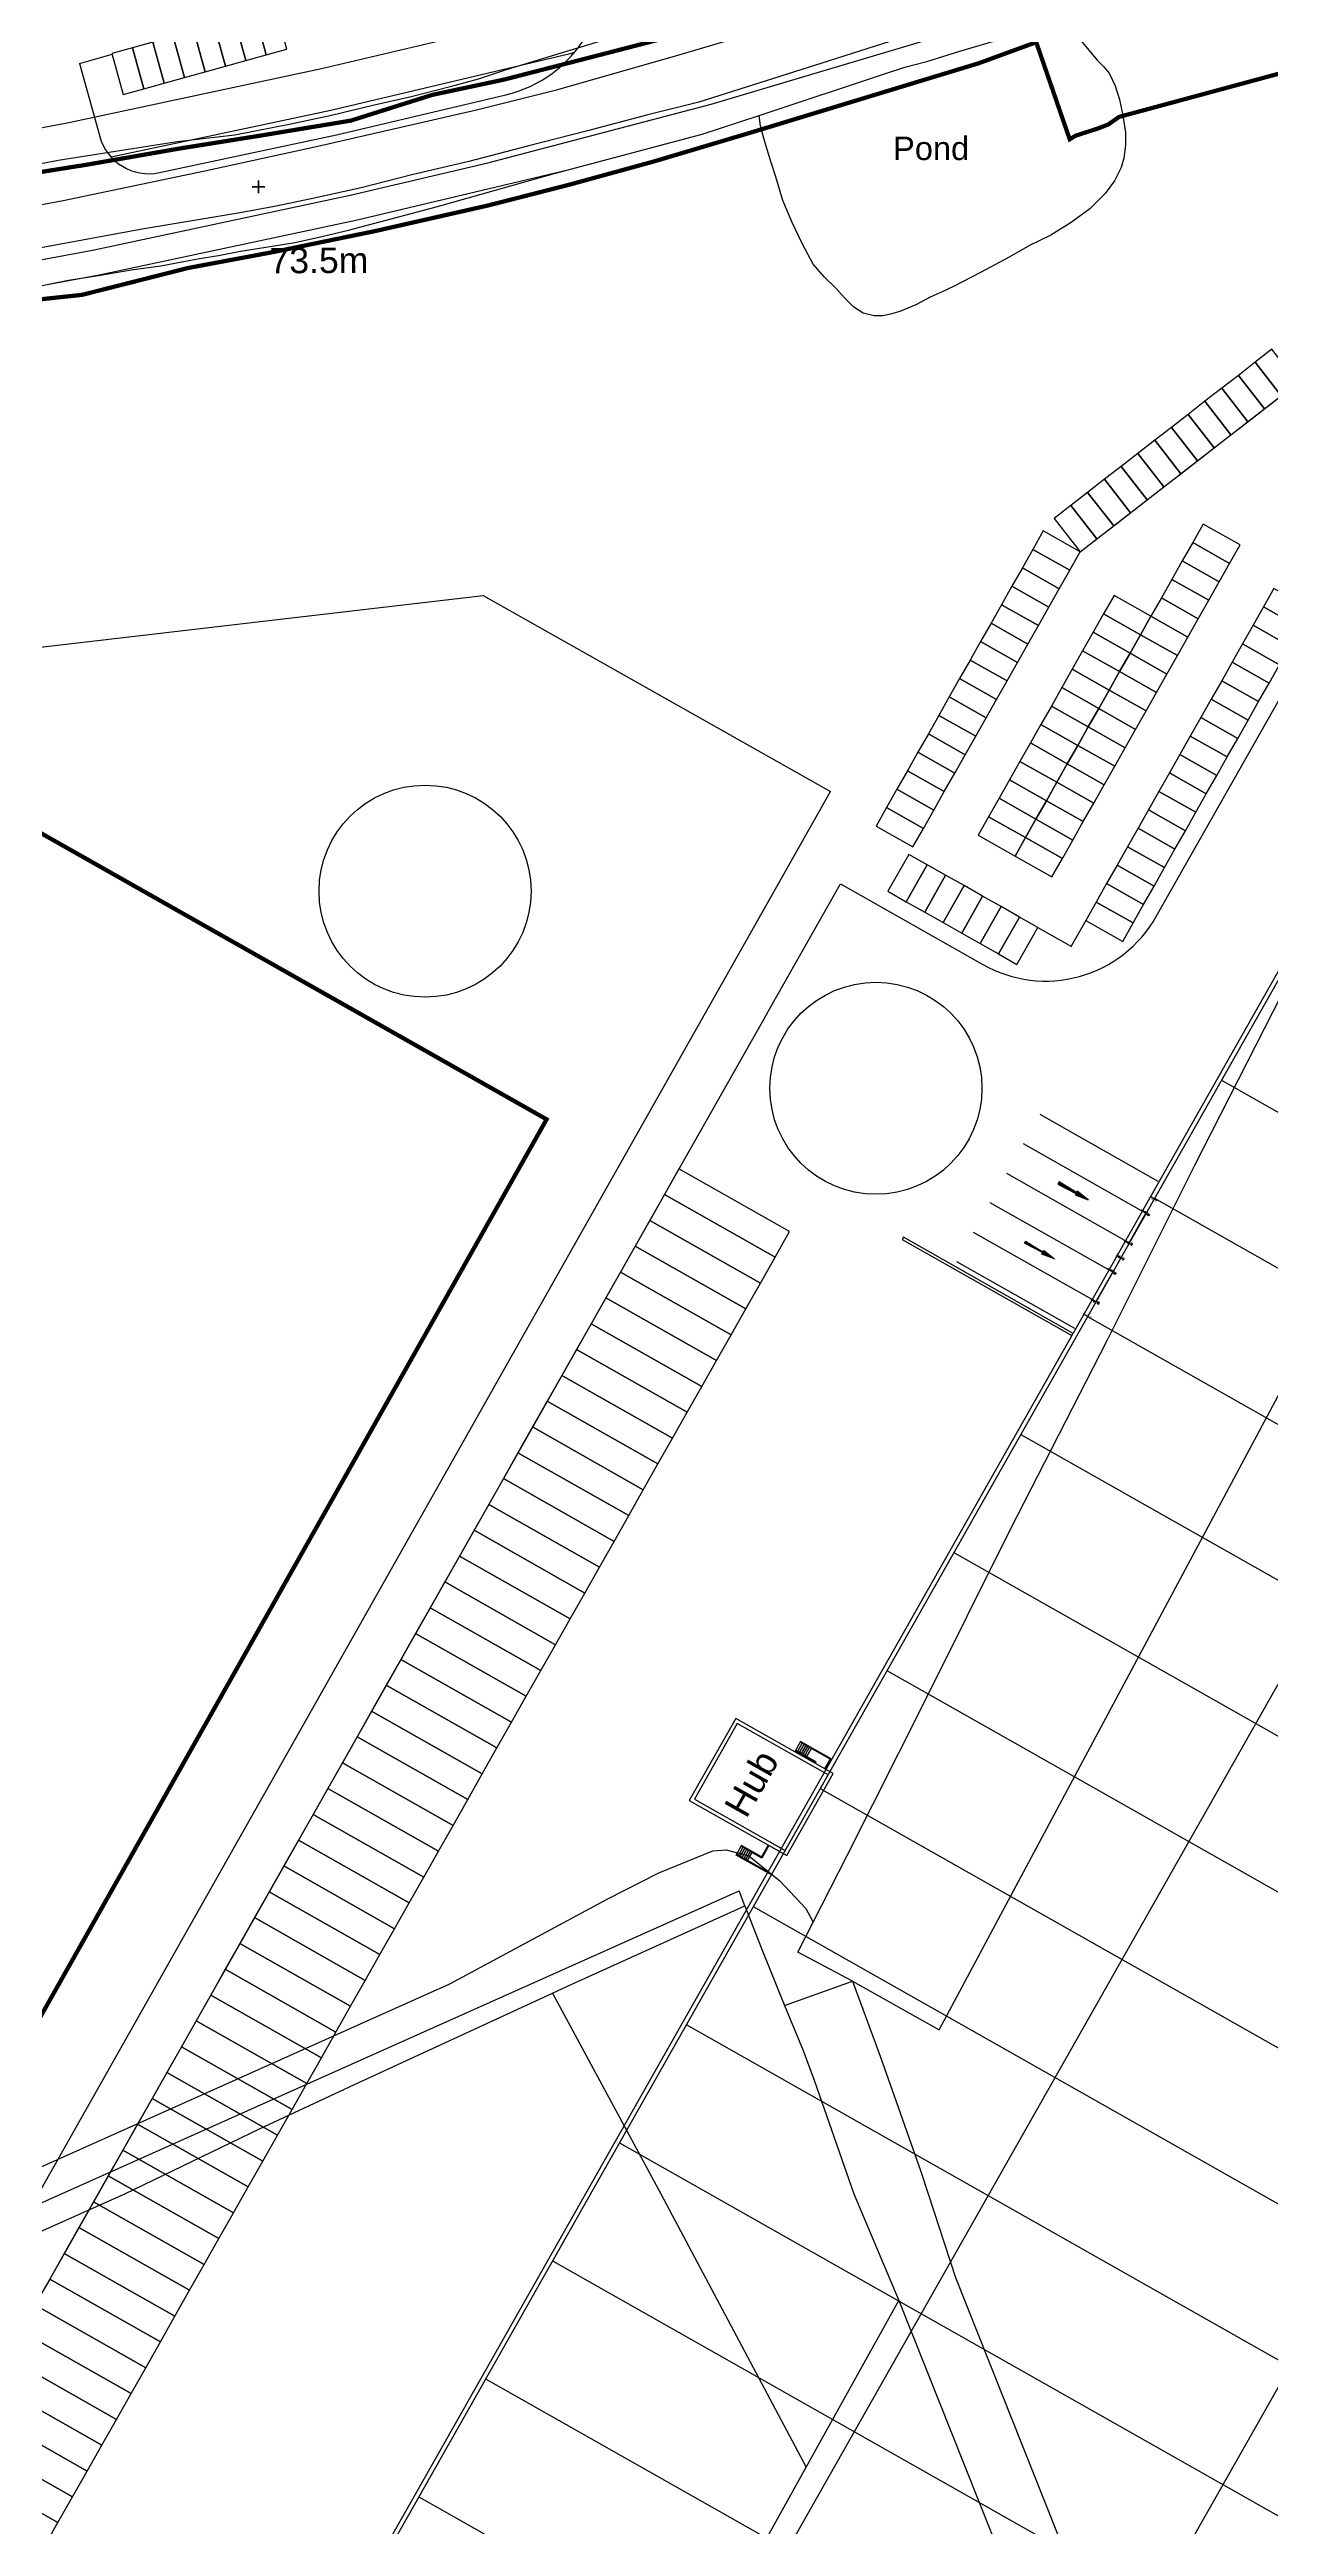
# Model space of a CAD drawing. Header units: millimetres. Extents: x 111502 to 977541, y 8702 to 1044108.
# Drawn here: x 489751.6 to 489895.5, y 240960.8 to 241252.9 of the extents above; entities that cross this region are included whole.
import ezdxf

# ---------------------------------------------------------------- set-up
doc = ezdxf.new("R2010")
doc.units = ezdxf.units.MM
doc.header["$LTSCALE"] = 0.25
doc.linetypes.add('DASHED2', pattern=[9.525, 6.35, -3.175])
for name, color, linetype in [('E HVSS As Laid HV', 10, 'Continuous'), ('Proposed Employment Area - 11-089-MP013-01a$0$A-Cldg-Panl-P', 7, 'Continuous'), ('Proposed Employment Area - 11-089-MP013-01a$0$A-Door-Extn-P', 7, 'Continuous'), ('Proposed Employment Area - 11-089-MP013-01a$0$DOCK', 7, 'Continuous'), ('Proposed Employment Area - 11-089-MP013-01a$0$LINE50', 7, 'Continuous'), ('Proposed Employment Area - 11-089-MP013-01a$0$STEEL', 7, 'Continuous'), ('X HVSS Site Background', 8, 'Continuous'), ('X HVSS Site Outline', 210, 'Continuous')]:
    doc.layers.add(name, color=color, linetype=linetype)
doc.styles.add('OS Master Map$1$Standard', font='txt')
doc.styles.add('Proposed Employment Area - 11-089-MP013-01a$0$1250T25R', font='arial.ttf', dxfattribs={"height": 3125})
doc.styles.add('Proposed Employment Area - 11-089-MP013-01a$0$Standard', font='txt')

# ---------------------------------------------------------------- blocks, each defined once
blk = doc.blocks.new('Proposed Commercial Boundary - 09.02.22')
at = {"layer": 'X HVSS Site Outline', "const_width": 500}
blk.add_lwpolyline([(489745973, 241237694), (489756007, 241239289), (489766757, 241241166), (489776331, 241242696), (489787089, 241244479), (489796671, 241247510), (489805190, 241249327), (489816090, 241252135), (489826115, 241254732)], dxfattribs=at)
at = {"layer": 'X HVSS Site Outline'}
blk.add_lwpolyline([(489744077, 241222726, 500, 500, 0), (489755409, 241223932, 500, 500, 0), (489767877, 241227095, 500, 500, 0), (489778099, 241229011, 500, 500, 0), (489790057, 241231476, 500, 500, 0), (489803318, 241234486, 500, 500, 0), (489812731, 241236893, 500, 500, 0), (489822757, 241239647, 500, 500, 0), (489834168, 241243047, 500, 500, 0), (489861091, 241251241, 500, 500, 0), (489867886, 241253725, 500, 500, 0), (489871834, 241242281, 500, 500, 0), (489872559, 241242715, 500, 500, 0), (489873032, 241242867, 500, 500, 0), (489873984, 241243173, 500, 500, 0), (489875009, 241243503, 500, 500, 0), (489876366, 241244016, 500, 500, 0), (489877530, 241244829, 500, 500, 0), (489877658, 241244919, 500, 500, 0), (489905130, 241252355, 500, 500, -0.0293406), (489933483, 241258272, 500, 500, 0.0471116)], format="xyseb", dxfattribs=at)
blk = doc.blocks.new('Proposed Employment Area - 11-089-MP013-01a$0$guide')
for p, q in [((32, 0), (40, -2)), ((46, 0), (46, -1)), ((64, 0), (64, -3)), ((32, -2), (40, -4)), ((52, -4), (52, -8)), ((53, -4), (53, -7)), ((54, -4), (54, -6)), ((62, -1), (62, -7)), ((64, -3), (67, -3)), ((64, -5), (64, -8)), ((64, -5), (66, -5)), ((82, -19), (66, -5)), ((83, -18), (67, -3))]:
    blk.add_line(p, q)
for centre, radius, start, end in [((60, -4), 2.25, 270, 90), ((60, -4), 0.25, 270, 90), ((83, -18), 0.75, 230.0165, 50.0165)]:
    blk.add_arc(centre, radius, start, end)
at = {"layer": 'Proposed Employment Area - 11-089-MP013-01a$0$A-Cldg-Panl-P'}
blk.add_line((69, -2), (69, -2), dxfattribs=at)
at = {"layer": 'Proposed Employment Area - 11-089-MP013-01a$0$A-Door-Extn-P'}
blk.add_line((-68, -96), (105, -96), dxfattribs=at)
at = {"layer": 'Proposed Employment Area - 11-089-MP013-01a$0$LINE50'}
blk.add_line((22, -78), (22, -76), dxfattribs=at)
at = {"layer": 'Proposed Employment Area - 11-089-MP013-01a$0$STEEL'}
for p, q in [((0, 0), (32, 0)), ((0, -76), (0, 0)), ((46, 0), (64, 0)), ((-2, -40), (0, -40)), ((-2, -77), (-2, -40)), ((-2, -77), (0, -79)), ((0, -75), (2, -75)), ((0, -76), (2, -78)), ((0, -100), (0, -79)), ((0, -100), (2, -100)), ((2, -2), (32, -2)), ((2, -75), (2, -2)), ((2, -101), (2, -78)), ((2, -101), (9, -113)), ((4, -76), (22, -76)), ((4, -100), (4, -80)), ((4, -100), (11, -112)), ((6, -78), (22, -78)), ((20, -107), (18, -112)), ((22, -108), (19, -113)), ((20, -107), (22, -108)), ((40, -2), (60, -2)), ((40, -4), (60, -4)), ((46, -1), (62, -1)), ((52, -4), (53, -4)), ((52, -8), (64, -8)), ((53, -7), (62, -7)), ((54, -4), (60, -4)), ((54, -6), (60, -6))]:
    blk.add_line(p, q, dxfattribs=at)
for centre, radius, start, end in [((4, -78), 2, 90, 180), ((6, -80), 2, 90, 180), ((14, -110), 6, 210, 330), ((14, -110), 4, 210, 330)]:
    blk.add_arc(centre, radius, start, end, dxfattribs=at)
blk = doc.blocks.new('Proposed Employment Area - 11-089-MP013-01a$0$BOLLARD')
at = {"layer": 'Proposed Employment Area - 11-089-MP013-01a$0$DOCK'}
blk.add_lwpolyline([(-100, -100), (-100, 100), (100, 100), (100, -100)], close=True, dxfattribs=at)
for centre, radius in [((-75, 75), 10), ((0, 0), 75), ((75, 75), 10), ((-75, -75), 10), ((75, -75), 10)]:
    blk.add_circle(centre, radius, dxfattribs=at)
blk = doc.blocks.new('commercial background')
at = {"layer": 'X HVSS Site Background'}
for points in [[(1357.75, 648.13), (1359.88, 647.02), (1359.79, 646.86), (1361.31, 646.28), (1360.04, 647.29), (1359.94, 647.13), (1357.9, 648.39)], [(1353.95, 641.41), (1355.99, 640.16), (1356.09, 640.32), (1357.36, 639.32), (1355.84, 639.89), (1355.94, 640.05), (1353.8, 641.15)]]:
    blk.add_hatch(color=256, dxfattribs=at).paths.add_polyline_path(points)
for p, q in [((1316.87, 775.5), (1351.84, 785.92)), ((1242.41, 780.3), (1246.27, 781.37)), ((1242.41, 780.3), (1244.8, 771.68)), ((1272.71, 771.87), (1292.69, 776.6)), ((1290.55, 768.59), (1316.87, 775.5)), ((1251.83, 767.42), (1272.71, 771.87)), ((1274.32, 764.75), (1290.55, 768.59)), ((1244.14, 758.31), (1274.32, 764.75)), ((1231.09, 755.88), (1244.14, 758.31)), ((1360.38, 722.7), (1386.05, 742.63)), ((1369.35, 679.69), (1391.77, 719.27)), ((1187.09, 705.54), (1290.01, 717.54)), ((1290.01, 717.54), (1330.94, 694.43)), ((1194.91, 453.53), (1330.94, 694.43)), ((1323.43, 668.21), (1332.12, 683.54)), ((1332.12, 683.54), (1348.9, 674.03)), ((1436.27, 681.99), (1178.67, 227.28)), ((1355.4, 678.4), (1359.36, 676.15)), ((1361.04, 679.22), (1359.31, 676.18)), ((1323.43, 668.21), (1093.98, 263.19)), ((1471.85, 661.84), (1214.25, 207.13)), ((1369.59, 648.45), (1355.68, 656.36)), ((1367.62, 644.97), (1353.71, 652.88)), ((1365.64, 641.5), (1351.73, 649.4)), ((1363.69, 638.06), (1349.76, 645.93)), ((1367.74, 644.9), (1367.62, 644.97)), ((1368.14, 644.76), (1367.75, 644.9)), ((1367.96, 644.87), (1367.78, 644.97)), ((1368.1, 644.7), (1367.79, 644.96)), ((1361.73, 634.57), (1347.8, 642.44)), ((1365.77, 641.43), (1365.65, 641.5)), ((1365.91, 641.26), (1365.73, 641.36)), ((1366.13, 641.22), (1365.74, 641.36)), ((1366.09, 641.16), (1365.78, 641.42)), ((1359.76, 631.09), (1345.83, 638.96)), ((1363.82, 637.99), (1363.7, 638.06)), ((1364.21, 637.84), (1363.83, 637.98)), ((1364.04, 637.95), (1363.86, 638.05)), ((1364.18, 637.78), (1363.86, 638.04)), ((1361.85, 634.5), (1361.73, 634.57)), ((1362, 634.33), (1361.82, 634.44)), ((1362.21, 634.3), (1361.83, 634.44)), ((1362.18, 634.24), (1361.86, 634.5)), ((1327.58, 582.18), (1327.05, 581.24)), ((1327.8, 582.06), (1327.26, 581.11)), ((1328.02, 581.93), (1327.48, 580.99)), ((1328.23, 581.81), (1327.7, 580.87)), ((1328.45, 581.69), (1327.92, 580.74)), ((1328.67, 581.57), (1328.13, 580.62)), ((1320.1, 568.97), (1320.63, 569.91)), ((1320.31, 568.85), (1320.85, 569.79)), ((1320.53, 568.72), (1321.07, 569.67)), ((1320.75, 568.6), (1321.28, 569.54)), ((1320.97, 568.48), (1321.5, 569.42)), ((1321.18, 568.35), (1321.72, 569.3))]:
    blk.add_line(p, q, dxfattribs=at)
at = {"layer": 'X HVSS Site Background', "flags": 128}
for points in [[(1021.98, 712.07), (1024.26, 713.34), (1037.99, 720.31), (1059.69, 729.84), (1072.23, 734.96), (1084.69, 740.28), (1095.03, 744.31), (1108.16, 748.55), (1115.95, 750.62), (1131.95, 754.12), (1143.2, 756.15), (1166.22, 760.25), (1179.34, 762.55), (1209.97, 767.86), (1228.42, 770.95), (1241.15, 773.32), (1270.96, 779.68), (1299, 786.32), (1303.82, 787.69)], [(1246.13, 769.27), (1272.06, 774.8), (1300.26, 781.48), (1300.78, 781.63)], [(1231.61, 752.93), (1244.73, 755.37), (1274.98, 761.82), (1300, 767.75)], [(1377.04, 660.38), (1554.91, 559.62)], [(1369.15, 646.46), (1547.02, 545.69)], [(1361.26, 632.54), (1539.14, 531.77)], [(1353.38, 618.62), (1531.25, 517.85)], [(1345.49, 604.7), (1523.36, 503.93)], [(1337.6, 590.77), (1515.48, 490.01)], [(1329.72, 576.85), (1507.59, 476.09)], [(1321.83, 562.93), (1499.7, 462.17)], [(1313.94, 549.01), (1491.82, 448.24)], [(1306.06, 535.09), (1483.93, 434.32)], [(1298.17, 521.17), (1476.05, 420.4)], [(1290.28, 507.25), (1468.16, 406.48)], [(1282.4, 493.33), (1460.27, 392.56)]]:
    blk.add_lwpolyline(points, dxfattribs=at)
at = {"layer": 'X HVSS Site Background'}
for points in [[(1263.11, 786.13), (1260.7, 785.46), (1262.03, 780.64), (1264.44, 781.31)], [(1265.52, 786.8), (1263.11, 786.13), (1264.44, 781.31), (1266.85, 781.98)], [(1253.47, 783.46), (1251.06, 782.79), (1252.4, 777.97), (1254.81, 778.64)], [(1255.88, 784.13), (1253.47, 783.46), (1254.81, 778.64), (1257.22, 779.31)], [(1258.29, 784.79), (1255.88, 784.13), (1257.22, 779.31), (1259.62, 779.97)], [(1260.7, 785.46), (1258.29, 784.79), (1259.62, 779.97), (1262.03, 780.64)], [(1248.65, 782.12), (1246.24, 781.46), (1247.58, 776.64), (1249.99, 777.3)], [(1251.06, 782.79), (1248.65, 782.12), (1249.99, 777.3), (1252.4, 777.97)], [(1382.1, 739.57), (1384.08, 741.1), (1381.01, 745.05), (1379.03, 743.51)], [(1384.08, 741.1), (1386.05, 742.63), (1382.98, 746.58), (1381.01, 745.05)], [(1378.15, 736.5), (1380.13, 738.03), (1377.06, 741.98), (1375.09, 740.45)], [(1380.13, 738.03), (1382.1, 739.57), (1379.03, 743.51), (1377.06, 741.98)], [(1376.18, 734.96), (1378.15, 736.5), (1375.09, 740.45), (1373.11, 738.91)], [(1372.23, 731.9), (1374.2, 733.43), (1371.14, 737.38), (1369.16, 735.85)], [(1374.2, 733.43), (1376.18, 734.96), (1373.11, 738.91), (1371.14, 737.38)], [(1368.28, 728.83), (1370.26, 730.36), (1367.19, 734.31), (1365.21, 732.78)], [(1370.26, 730.36), (1372.23, 731.9), (1369.16, 735.85), (1367.19, 734.31)], [(1364.33, 725.76), (1366.31, 727.3), (1363.24, 731.25), (1361.26, 729.71)], [(1366.31, 727.3), (1368.28, 728.83), (1365.21, 732.78), (1363.24, 731.25)], [(1360.38, 722.7), (1362.36, 724.23), (1359.29, 728.18), (1357.32, 726.64)], [(1362.36, 724.23), (1364.33, 725.76), (1361.26, 729.71), (1359.29, 728.18)], [(1359.15, 720.52), (1360.38, 722.7), (1356.03, 725.16), (1354.8, 722.99)], [(1378, 721.33), (1379.23, 723.51), (1374.88, 725.97), (1373.65, 723.8)], [(1357.92, 718.35), (1359.15, 720.52), (1354.8, 722.99), (1353.57, 720.81)], [(1375.54, 716.98), (1376.77, 719.16), (1372.42, 721.62), (1371.19, 719.45)], [(1376.77, 719.16), (1378, 721.33), (1373.65, 723.8), (1372.42, 721.62)], [(1355.45, 714), (1356.69, 716.17), (1352.34, 718.64), (1351.1, 716.46)], [(1356.69, 716.17), (1357.92, 718.35), (1353.57, 720.81), (1352.34, 718.64)], [(1374.3, 714.81), (1375.54, 716.98), (1371.19, 719.45), (1369.95, 717.27)], [(1354.22, 711.82), (1355.45, 714), (1351.1, 716.46), (1349.87, 714.28)], [(1367.49, 712.92), (1368.72, 715.1), (1364.37, 717.56), (1363.14, 715.39)], [(1373.07, 712.63), (1374.3, 714.81), (1369.95, 717.27), (1368.72, 715.1)], [(1385.11, 711.56), (1386.34, 713.74), (1381.99, 716.2), (1380.76, 714.03)], [(1386.34, 713.74), (1387.57, 715.91), (1383.22, 718.38), (1381.99, 716.2)], [(1352.99, 709.64), (1354.22, 711.82), (1349.87, 714.28), (1348.64, 712.11)], [(1365.02, 708.57), (1366.26, 710.75), (1361.91, 713.21), (1360.67, 711.04)], [(1366.26, 710.75), (1367.49, 712.92), (1363.14, 715.39), (1361.91, 713.21)], [(1370.61, 708.28), (1371.84, 710.46), (1367.49, 712.92), (1366.26, 710.75)], [(1371.84, 710.46), (1373.07, 712.63), (1368.72, 715.1), (1367.49, 712.92)], [(1383.88, 709.39), (1385.11, 711.56), (1380.76, 714.03), (1379.53, 711.85)], [(1350.52, 705.29), (1351.76, 707.47), (1347.41, 709.93), (1346.17, 707.76)], [(1351.76, 707.47), (1352.99, 709.64), (1348.64, 712.11), (1347.41, 709.93)], [(1363.79, 706.4), (1365.02, 708.57), (1360.67, 711.04), (1359.44, 708.86)], [(1369.37, 706.11), (1370.61, 708.28), (1366.26, 710.75), (1365.02, 708.57)], [(1382.64, 707.21), (1383.88, 709.39), (1379.53, 711.85), (1378.29, 709.68)], [(1349.29, 703.12), (1350.52, 705.29), (1346.17, 707.76), (1344.94, 705.58)], [(1362.56, 704.22), (1363.79, 706.4), (1359.44, 708.86), (1358.21, 706.69)], [(1368.14, 703.93), (1369.37, 706.11), (1365.02, 708.57), (1363.79, 706.4)], [(1380.18, 702.86), (1381.41, 705.04), (1377.06, 707.5), (1375.83, 705.33)], [(1381.41, 705.04), (1382.64, 707.21), (1378.29, 709.68), (1377.06, 707.5)], [(1348.06, 700.94), (1349.29, 703.12), (1344.94, 705.58), (1343.71, 703.41)], [(1360.09, 699.87), (1361.33, 702.05), (1356.98, 704.51), (1355.74, 702.34)], [(1361.33, 702.05), (1362.56, 704.22), (1358.21, 706.69), (1356.98, 704.51)], [(1365.68, 699.58), (1366.91, 701.76), (1362.56, 704.22), (1361.33, 702.05)], [(1366.91, 701.76), (1368.14, 703.93), (1363.79, 706.4), (1362.56, 704.22)], [(1378.95, 700.68), (1380.18, 702.86), (1375.83, 705.33), (1374.6, 703.15)], [(1142.42, 247.24), (1321.16, 145.99), (1579.25, 601.57), (1400.51, 702.83)], [(1143.1, 247.43), (1320.97, 146.67), (1578.57, 601.38), (1400.7, 702.15)], [(1345.59, 696.59), (1346.83, 698.77), (1342.48, 701.23), (1341.24, 699.06)], [(1346.83, 698.77), (1348.06, 700.94), (1343.71, 703.41), (1342.48, 701.23)], [(1358.86, 697.7), (1360.1, 699.87), (1355.74, 702.34), (1354.51, 700.16)], [(1364.45, 697.41), (1365.68, 699.58), (1361.33, 702.05), (1360.09, 699.87)], [(1377.71, 698.51), (1378.95, 700.68), (1374.6, 703.15), (1373.36, 700.97)], [(1344.36, 694.42), (1345.59, 696.59), (1341.24, 699.06), (1340.01, 696.88)], [(1357.63, 695.52), (1358.86, 697.7), (1354.51, 700.16), (1353.28, 697.99)], [(1363.21, 695.23), (1364.45, 697.41), (1360.1, 699.87), (1358.86, 697.7)], [(1375.25, 694.16), (1376.48, 696.33), (1372.13, 698.8), (1370.9, 696.62)], [(1376.48, 696.33), (1377.71, 698.51), (1373.36, 700.97), (1372.13, 698.8)], [(1343.13, 692.24), (1344.36, 694.42), (1340.01, 696.88), (1338.78, 694.71)], [(1355.17, 691.17), (1356.4, 693.35), (1352.05, 695.81), (1350.82, 693.64)], [(1356.4, 693.35), (1357.63, 695.52), (1353.28, 697.99), (1352.05, 695.81)], [(1360.75, 690.88), (1361.98, 693.06), (1357.63, 695.52), (1356.4, 693.35)], [(1361.98, 693.06), (1363.21, 695.23), (1358.86, 697.7), (1357.63, 695.52)], [(1374.02, 691.98), (1375.25, 694.16), (1370.9, 696.62), (1369.67, 694.45)], [(1340.66, 687.89), (1341.9, 690.07), (1337.55, 692.53), (1336.31, 690.36)], [(1341.9, 690.07), (1343.13, 692.24), (1338.78, 694.71), (1337.55, 692.53)], [(1353.93, 689), (1355.17, 691.17), (1350.82, 693.64), (1349.58, 691.46)], [(1359.51, 688.71), (1360.75, 690.88), (1356.4, 693.35), (1355.16, 691.17)], [(1372.78, 689.81), (1374.02, 691.98), (1369.67, 694.45), (1368.43, 692.27)], [(1352.7, 686.82), (1353.93, 689), (1349.58, 691.46), (1348.35, 689.29)], [(1358.28, 686.53), (1359.51, 688.71), (1355.16, 691.17), (1353.93, 689)], [(1370.32, 685.46), (1371.55, 687.63), (1367.2, 690.1), (1365.97, 687.92)], [(1371.55, 687.63), (1372.78, 689.81), (1368.43, 692.27), (1367.2, 690.1)], [(1342.35, 685.79), (1340.17, 687.02), (1337.71, 682.67), (1339.88, 681.44)], [(1357.05, 684.36), (1358.28, 686.53), (1353.93, 689), (1352.7, 686.82)], [(1369.09, 683.28), (1370.32, 685.46), (1365.97, 687.92), (1364.74, 685.75)], [(1344.52, 684.56), (1342.35, 685.79), (1339.88, 681.44), (1342.06, 680.21)], [(1346.7, 683.33), (1344.52, 684.56), (1342.06, 680.21), (1344.23, 678.98)], [(1366.62, 678.93), (1367.85, 681.11), (1363.5, 683.57), (1362.27, 681.4)], [(1367.85, 681.11), (1369.09, 683.28), (1364.74, 685.75), (1363.5, 683.57)], [(1348.87, 682.09), (1346.7, 683.33), (1344.23, 678.98), (1346.41, 677.74)], [(1351.05, 680.86), (1348.87, 682.09), (1346.41, 677.74), (1348.58, 676.51)], [(1353.22, 679.63), (1351.05, 680.86), (1348.58, 676.51), (1350.76, 675.28)], [(1365.39, 676.76), (1366.62, 678.93), (1362.27, 681.4), (1361.04, 679.22)], [(1355.4, 678.4), (1353.22, 679.63), (1350.76, 675.28), (1352.93, 674.05)], [(1311.36, 646.9), (1324.41, 639.5), (1326.13, 642.55), (1313.08, 649.94)], [(1309.63, 643.85), (1322.68, 636.46), (1324.41, 639.5), (1311.36, 646.9)], [(1357.75, 648.13), (1359.88, 647.02), (1359.79, 646.86), (1361.31, 646.28), (1360.04, 647.29), (1359.94, 647.13), (1357.9, 648.39)], [(1307.91, 640.8), (1320.96, 633.41), (1322.68, 636.46), (1309.63, 643.85)], [(1368.21, 644.75), (1366.13, 641.1), (1366.1, 641.13), (1368.17, 644.77)], [(1368.14, 644.76), (1368.1, 644.7), (1367.75, 644.9), (1367.79, 644.96)], [(1306.18, 637.76), (1319.23, 630.37), (1320.96, 633.41), (1307.91, 640.8)], [(1359.55, 630.53), (1339.54, 641.87), (1339.39, 641.61), (1359.4, 630.27)], [(1353.95, 641.41), (1355.99, 640.16), (1356.09, 640.32), (1357.36, 639.32), (1355.84, 639.89), (1355.94, 640.05), (1353.8, 641.15)], [(1366.09, 641.16), (1366.13, 641.22), (1365.78, 641.42), (1365.74, 641.36)], [(1304.45, 634.71), (1317.51, 627.32), (1319.23, 630.37), (1306.18, 637.76)], [(1362.22, 634.18), (1364.28, 637.84), (1364.25, 637.86), (1362.18, 634.2)], [(1364.21, 637.84), (1364.18, 637.78), (1363.83, 637.98), (1363.86, 638.04)], [(1302.73, 631.67), (1315.78, 624.28), (1317.51, 627.32), (1304.45, 634.71)], [(1362.18, 634.24), (1362.21, 634.3), (1361.86, 634.5), (1361.83, 634.44)], [(1301, 628.62), (1314.06, 621.23), (1315.78, 624.28), (1302.73, 631.67)], [(1299.28, 625.58), (1312.33, 618.18), (1314.06, 621.23), (1301, 628.62)], [(1297.55, 622.53), (1310.61, 615.14), (1312.33, 618.18), (1299.28, 625.58)], [(1295.83, 619.49), (1308.88, 612.09), (1310.61, 615.14), (1297.55, 622.53)], [(1294.1, 616.44), (1307.16, 609.05), (1308.88, 612.09), (1295.83, 619.49)], [(1292.38, 613.4), (1305.43, 606), (1307.16, 609.05), (1294.1, 616.44)], [(1290.65, 610.35), (1303.7, 602.96), (1305.43, 606), (1292.38, 613.4)], [(1288.93, 607.31), (1301.98, 599.91), (1303.7, 602.96), (1290.65, 610.35)], [(1287.2, 604.26), (1300.25, 596.87), (1301.98, 599.91), (1288.93, 607.31)], [(1285.48, 601.22), (1298.53, 593.82), (1300.25, 596.87), (1287.2, 604.26)], [(1283.75, 598.17), (1296.8, 590.78), (1298.53, 593.82), (1285.48, 601.22)], [(1282.03, 595.13), (1295.08, 587.73), (1296.8, 590.78), (1283.75, 598.17)], [(1280.3, 592.08), (1293.35, 584.69), (1295.08, 587.73), (1282.03, 595.13)], [(1278.58, 589.03), (1291.63, 581.64), (1293.35, 584.69), (1280.3, 592.08)], [(1276.85, 585.99), (1289.9, 578.6), (1291.63, 581.64), (1278.58, 589.03)], [(1275.13, 582.94), (1288.18, 575.55), (1289.9, 578.6), (1276.85, 585.99)], [(1319.8, 585.13), (1314.3, 575.44), (1325.79, 568.94), (1331.28, 578.63)], [(1319.96, 584.52), (1314.92, 575.61), (1325.62, 569.55), (1330.67, 578.46)], [(1273.4, 579.9), (1286.45, 572.51), (1288.18, 575.55), (1275.13, 582.94)], [(1271.68, 576.85), (1284.73, 569.46), (1286.45, 572.51), (1273.4, 579.9)], [(1269.95, 573.81), (1283, 566.41), (1284.73, 569.46), (1271.68, 576.85)], [(1268.23, 570.76), (1281.28, 563.37), (1283, 566.41), (1269.95, 573.81)], [(1266.5, 567.72), (1279.55, 560.32), (1281.28, 563.37), (1268.23, 570.76)], [(1264.78, 564.67), (1277.83, 557.28), (1279.55, 560.32), (1266.5, 567.72)], [(1263.05, 561.63), (1276.1, 554.23), (1277.83, 557.28), (1264.78, 564.67)], [(1261.33, 558.58), (1274.38, 551.19), (1276.1, 554.23), (1263.05, 561.63)], [(1259.6, 555.54), (1272.65, 548.14), (1274.38, 551.19), (1261.33, 558.58)], [(1257.88, 552.49), (1270.93, 545.1), (1272.65, 548.14), (1259.6, 555.54)], [(1256.15, 549.45), (1269.2, 542.05), (1270.93, 545.1), (1257.88, 552.49)], [(1254.43, 546.4), (1267.48, 539.01), (1269.2, 542.05), (1256.15, 549.45)], [(1252.7, 543.36), (1265.75, 535.96), (1267.48, 539.01), (1254.43, 546.4)], [(1250.97, 540.31), (1264.03, 532.92), (1265.75, 535.96), (1252.7, 543.36)], [(1249.25, 537.26), (1262.3, 529.87), (1264.03, 532.92), (1250.97, 540.31)], [(1247.52, 534.22), (1260.58, 526.83), (1262.3, 529.87), (1249.25, 537.26)], [(1245.8, 531.17), (1258.85, 523.78), (1260.58, 526.83), (1247.52, 534.22)], [(1244.07, 528.13), (1257.13, 520.74), (1258.85, 523.78), (1245.8, 531.17)], [(1242.35, 525.08), (1255.4, 517.69), (1257.13, 520.74), (1244.07, 528.13)], [(1240.62, 522.04), (1253.67, 514.64), (1255.4, 517.69), (1242.35, 525.08)], [(1238.9, 518.99), (1251.95, 511.6), (1253.67, 514.64), (1240.62, 522.04)], [(1237.17, 515.95), (1250.22, 508.55), (1251.95, 511.6), (1238.9, 518.99)], [(1235.45, 512.9), (1248.5, 505.51), (1250.22, 508.55), (1237.17, 515.95)], [(1233.72, 509.86), (1246.77, 502.46), (1248.5, 505.51), (1235.45, 512.9)], [(1232, 506.81), (1245.05, 499.42), (1246.77, 502.46), (1233.72, 509.86)], [(1230.27, 503.77), (1243.32, 496.37), (1245.05, 499.42), (1232, 506.81)], [(1228.55, 500.72), (1241.6, 493.33), (1243.32, 496.37), (1230.27, 503.77)], [(1226.82, 497.68), (1239.87, 490.28), (1241.6, 493.33), (1228.55, 500.72)], [(1225.1, 494.63), (1238.15, 487.24), (1239.87, 490.28), (1226.82, 497.68)]]:
    blk.add_lwpolyline(points, close=True, dxfattribs=at)
at = {"layer": 'X HVSS Site Background', "const_width": 0.5}
blk.add_lwpolyline([(1297.48, 655.77), (1215.41, 702.24), (1119.94, 532.91), (1202.01, 486.44)], close=True, dxfattribs=at)
at = {"layer": 'X HVSS Site Background'}
for points in [[(1368.61, 646.71), (1369.48, 646.22)], [(1368.13, 644.75), (1368.1, 644.69), (1367.62, 644.97), (1367.69, 645.1), (1367.69, 645.1), (1367.69, 645.09)], [(1364.66, 639.76), (1365.53, 639.26)], [(1364.68, 639.8), (1365.55, 639.3)], [(1366.1, 641.17), (1366.13, 641.23), (1365.65, 641.5), (1365.57, 641.37), (1365.57, 641.37), (1365.58, 641.38)], [(1364.21, 637.83), (1364.18, 637.78), (1363.69, 638.05), (1363.77, 638.18), (1363.77, 638.18), (1363.76, 638.17)], [(1362.18, 634.25), (1362.22, 634.3), (1361.73, 634.58), (1361.66, 634.45), (1361.66, 634.45), (1361.66, 634.46)], [(1360.74, 632.83), (1361.62, 632.34)], [(1330.36, 579.15), (1331.04, 580.34), (1327.41, 582.4), (1326.77, 581.28)], [(1329.13, 579.84), (1329.2, 579.96), (1326.8, 581.32)], [(1329.18, 579.82), (1329.27, 579.98), (1326.82, 581.36)], [(1330.28, 579.2), (1330.9, 580.3), (1327.36, 582.31)], [(1330.32, 579.17), (1330.97, 580.32), (1327.38, 582.35)], [(1329.09, 579.87), (1329.13, 579.94), (1326.77, 581.28)], [(1323.98, 566.66), (1319.82, 569.01), (1320.46, 570.13)], [(1323.69, 570.13), (1322.85, 568.66), (1320.41, 570.04)], [(1323.64, 570.15), (1322.83, 568.72), (1320.43, 570.08)], [(1323.6, 570.18), (1322.81, 568.79), (1320.46, 570.13)], [(1324, 566.7), (1319.85, 569.05)], [(1324.03, 566.74), (1319.87, 569.1)]]:
    blk.add_lwpolyline(points, dxfattribs=at)
for points in [[(1367.96, 644.86), (1368, 644.93), (1368.01, 644.92, -0.414214), (1368.01, 644.92), (1367.98, 644.87, 0.414214), (1367.99, 644.85), (1368.12, 644.78, 0.414214), (1368.13, 644.78), (1368.16, 644.83, -0.414214), (1368.16, 644.83), (1368.17, 644.83), (1368.14, 644.76)], [(1365.92, 641.26), (1365.88, 641.2), (1365.89, 641.19, 0.414214), (1365.89, 641.19), (1365.92, 641.24, -0.414214), (1365.94, 641.24), (1366.07, 641.17, -0.414214), (1366.07, 641.15), (1366.04, 641.1, 0.414214), (1366.04, 641.1), (1366.05, 641.1), (1366.09, 641.16)], [(1364.04, 637.94), (1364.07, 638.01), (1364.09, 638, -0.414214), (1364.09, 638), (1364.06, 637.95, 0.414214), (1364.06, 637.94), (1364.19, 637.86, 0.414214), (1364.21, 637.87), (1364.24, 637.92, -0.414214), (1364.24, 637.92), (1364.25, 637.91), (1364.21, 637.84)], [(1362, 634.34), (1361.96, 634.27), (1361.98, 634.27, 0.414214), (1361.98, 634.27), (1362, 634.32, -0.414214), (1362.02, 634.32), (1362.15, 634.25, -0.414214), (1362.16, 634.23), (1362.13, 634.18, 0.414214), (1362.13, 634.18), (1362.14, 634.17), (1362.18, 634.24)]]:
    blk.add_lwpolyline(points, format="xyb", close=True, dxfattribs=at)
for centre in [(1283.15, 682.68), (1336.3, 659.44)]:
    blk.add_circle(centre, 12.5, dxfattribs=at)
for centre, radius, start, end in [((1289.23, 791.2), 15, 283.3195, 15.4849), ((1250.58, 773.29), 6, 195.4849, 282.0426), ((1356.3, 687.08), 15, 240.4622, 330.4622)]:
    blk.add_arc(centre, radius, start, end, dxfattribs=at)
for name, p, xscale, yscale, zscale, rotation in [('Proposed Employment Area - 11-089-MP013-01a$0$guide', (1368.17, 644.82), -0.0009999999999999992, 0.0009999999999999994, 0.0009999999999999994, 60.40002748849669), ('Proposed Employment Area - 11-089-MP013-01a$0$BOLLARD', (1368.41, 644.53), 0.0009999999999999994, 0.0009999999999999994, 0.0009999999999999994, 240.4000274884968), ('Proposed Employment Area - 11-089-MP013-01a$0$guide', (1366.06, 641.1), 0.0009999999999999992, 0.0009999999999999992, 0.0009999999999999992, 60.40002748849674), ('Proposed Employment Area - 11-089-MP013-01a$0$BOLLARD', (1366.43, 641.05), -0.0009999999999999994, 0.0009999999999999994, 0.0009999999999999994, 240.4000274884968), ('Proposed Employment Area - 11-089-MP013-01a$0$guide', (1364.24, 637.9), -0.001, 0.001, 0.001, 60.53663471819483), ('Proposed Employment Area - 11-089-MP013-01a$0$BOLLARD', (1364.48, 637.61), 0.001, 0.001, 0.001, 240.5366347181948), ('Proposed Employment Area - 11-089-MP013-01a$0$guide', (1362.14, 634.18), 0.001, 0.001, 0.001, 60.53663471819482), ('Proposed Employment Area - 11-089-MP013-01a$0$BOLLARD', (1362.51, 634.13), -0.001, 0.001, 0.001, 240.5366347181948)]:
    blk.add_blockref(name, p, dxfattribs=dict(at, xscale=xscale, yscale=yscale, zscale=zscale, rotation=rotation))
at = {"layer": 'X HVSS Site Background', "char_height": 0.125, "width": 1.5, "style": 'Proposed Employment Area - 11-089-MP013-01a$0$Standard'}
for insert, attachment_point, rotation in [((1368.98, 646.35), 2, 330.4), ((1365.05, 639.44), 2, 330.5366), ((1365.16, 639.62), 8, 330.4), ((1361.24, 632.7), 8, 330.5366)]:
    blk.add_mtext('{\\fArial|b0|i0|c0|p34;8M Setout Line}', dxfattribs=dict(at, insert=insert, attachment_point=attachment_point, rotation=rotation))
at = {"layer": 'X HVSS Site Background', "insert": (1322.24, 581.71), "char_height": 3.125, "attachment_point": 3, "rotation": 60.4637, "style": 'Proposed Employment Area - 11-089-MP013-01a$0$1250T25R'}
blk.add_mtext_dynamic_manual_height_columns('Hub', width=17.9632, gutter_width=15.62, heights=[0], dxfattribs=at)
at = {"layer": 'X HVSS Site Background', "style": 'Proposed Employment Area - 11-089-MP013-01a$0$Standard'}
for p, rotation in [((485.88, 899.5), 95.9302), ((729.37, 850.69), 240.5366), ((319.53, 839.47), 95.9302), ((520.9, 756.6), 330.4683), ((1582.14, 507.49), 240.4683), ((1846.75, 293.1), 209.3143), ((1096.5, 265.37), 60.4683)]:
    blk.add_attdef('NOOFPARKINGSPACES', p, '', height=0.3, rotation=rotation, dxfattribs=at)
blk = doc.blocks.new('OS Master Map$1$OSS15')
at = {"color": 8, "true_color": 0x707070, "const_width": 0.174, "flags": 128}
for points in [[(-0.775, 0), (0.775, 0)], [(0, -0.775), (0, 0.775)]]:
    blk.add_lwpolyline(points, dxfattribs=at)
blk = doc.blocks.new('OS MAP 060722')
at = {"layer": 'X HVSS Site Background', "flags": 128}
for points in [[(929.72, 2106.36), (942.62, 2108.76), (942.62, 2108.76), (959.32, 2112.26), (959.32, 2112.26), (972.62, 2115.16), (972.62, 2115.16), (991.32, 2119.46), (991.32, 2119.46), (1000.92, 2121.86), (1000.92, 2121.86), (1015.32, 2125.96), (1015.32, 2125.96), (1032.62, 2131.06)], [(1008.92, 2128.46), (994.82, 2124.16), (994.82, 2124.16), (991.52, 2123.06), (991.52, 2123.06), (988.22, 2122.16), (988.22, 2122.16), (983.62, 2120.96), (983.62, 2120.96), (979.12, 2119.96), (979.12, 2119.96), (974.22, 2118.76), (974.22, 2118.76), (969.42, 2117.76), (969.42, 2117.76), (962.82, 2116.46), (962.82, 2116.46), (956.02, 2115.66), (956.02, 2115.66), (942.02, 2113.46), (942.02, 2113.46), (940.02, 2113.06)], [(1049.92, 2130.66), (1032.02, 2124.96), (1032.02, 2124.96), (1017.52, 2120.36), (1017.52, 2120.36), (1011.52, 2118.86), (1011.52, 2118.86), (1004.42, 2116.96), (1004.42, 2116.96), (997.32, 2115.16), (997.32, 2115.16), (990.42, 2113.36), (990.42, 2113.36), (983.72, 2111.76), (983.72, 2111.76), (977.72, 2110.26), (977.72, 2110.26), (971.82, 2108.96), (971.82, 2108.96), (967.52, 2108.06), (967.52, 2108.06), (963.22, 2107.26), (963.22, 2107.26), (951.92, 2105.36), (951.92, 2105.36), (938.92, 2102.96)], [(1024.65, 2118.76), (1025.22, 2118.96), (1025.22, 2118.96), (1039.32, 2123.66), (1039.32, 2123.66), (1041.82, 2124.46), (1041.82, 2124.46), (1044.42, 2125.16), (1044.42, 2125.16), (1048.32, 2126.36), (1048.32, 2126.36), (1052.32, 2127.56), (1052.32, 2127.56), (1056.42, 2128.76), (1056.42, 2128.76), (1060.52, 2130.06), (1060.52, 2130.06), (1060.92, 2130.16)], [(1061.92, 2128.36), (1064.52, 2125.26), (1064.52, 2125.26), (1065.22, 2124.56), (1065.22, 2124.56), (1065.92, 2123.76), (1065.92, 2123.76), (1066.62, 2122.26), (1066.62, 2122.26), (1067.12, 2120.66), (1067.12, 2120.66), (1067.52, 2118.76), (1067.52, 2118.76), (1067.82, 2116.76), (1067.82, 2116.76), (1067.82, 2115.26), (1067.82, 2115.26), (1067.62, 2113.76), (1067.62, 2113.76), (1067.32, 2112.66), (1067.32, 2112.66), (1066.52, 2111.06), (1066.52, 2111.06), (1065.42, 2109.56), (1065.42, 2109.56), (1063.62, 2107.76), (1063.62, 2107.76), (1061.42, 2106.16), (1061.42, 2106.16), (1059.02, 2104.66), (1059.02, 2104.66), (1056.52, 2103.46), (1056.52, 2103.46), (1054.12, 2102.06), (1054.12, 2102.06), (1050.72, 2100.26), (1050.72, 2100.26), (1047.62, 2098.66), (1047.62, 2098.66), (1046.22, 2097.96), (1046.22, 2097.96), (1044.82, 2097.36), (1044.82, 2097.36), (1043.12, 2096.46), (1043.12, 2096.46), (1041.22, 2095.66), (1041.22, 2095.66), (1040.12, 2095.36), (1040.12, 2095.36), (1039.22, 2095.16), (1039.22, 2095.16), (1038.22, 2095.16), (1038.22, 2095.16), (1036.92, 2095.46), (1036.92, 2095.46), (1035.82, 2096.16), (1035.82, 2096.16), (1034.72, 2097.26), (1034.72, 2097.26), (1033.72, 2098.36), (1033.72, 2098.36), (1032.32, 2099.76), (1032.32, 2099.76), (1031.02, 2101.26), (1031.02, 2101.26), (1029.72, 2103.66), (1029.72, 2103.66), (1028.52, 2106.16), (1028.52, 2106.16), (1027.42, 2108.76), (1027.42, 2108.76), (1026.62, 2111.56), (1026.62, 2111.56), (1026.02, 2113.36), (1026.02, 2113.36), (1025.42, 2115.26), (1025.42, 2115.26), (1025.12, 2116.36), (1025.12, 2116.36), (1024.82, 2117.56), (1024.82, 2117.56), (1024.65, 2118.76)], [(939.32, 2098.56), (943.22, 2099.36), (943.22, 2099.36), (947.02, 2099.96), (947.02, 2099.96), (950.62, 2100.56), (950.62, 2100.56), (954.12, 2101.06), (954.12, 2101.06), (958.42, 2101.86), (958.42, 2101.86), (960.92, 2102.26), (960.92, 2102.26), (963.52, 2102.76), (963.52, 2102.76), (969.72, 2103.76), (969.72, 2103.76), (972.92, 2104.46), (972.92, 2104.46), (976.22, 2105.26), (976.22, 2105.26), (986.72, 2108.06), (986.72, 2108.06), (1000.62, 2111.96), (1000.62, 2111.96), (1017.92, 2116.56), (1017.92, 2116.56), (1024.65, 2118.76)], [(1031.01, 1905.7), (1035.02, 1913.59), (1035.02, 1913.59), (1044.12, 1931.69), (1044.12, 1931.69), (1054.22, 1951.99), (1054.22, 1951.99), (1065.72, 1974.39), (1065.72, 1974.39), (1076.02, 1994.99), (1076.02, 1994.99), (1087.32, 2017.19)], [(1035.65, 1898.77), (1045.85, 1893.03), (1045.85, 1893.03), (1138.72, 2066.73)], [(932.84, 1873.69), (988.17, 1898.43), (988.17, 1898.43), (1006.71, 1908.41), (1006.71, 1908.41), (1012.82, 1911.55), (1012.82, 1911.55), (1019.2, 1914.14), (1019.2, 1914.14), (1020.77, 1914.25), (1020.77, 1914.25), (1023.42, 1913.55), (1023.42, 1913.55), (1027.1, 1910.57), (1027.1, 1910.57), (1030.13, 1907.33), (1030.13, 1907.33), (1031.01, 1905.7)], [(754.49, 1789.66), (942.41, 1873.69), (942.41, 1873.69), (1022.29, 1909.41)], [(1000.27, 1897.33), (1002.06, 1898.16), (1002.06, 1898.16), (1022.96, 1907.66)], [(1022.96, 1907.66), (1022.29, 1909.41)], [(1022.96, 1907.66), (1024.92, 1902.59), (1024.92, 1902.59), (1027.65, 1895.9)], [(1035.65, 1898.77), (1029.22, 1902.19), (1029.22, 1902.19), (1031.01, 1905.7)], [(1027.65, 1895.9), (1035.65, 1898.77)], [(1035.65, 1898.77), (1038.93, 1889.91), (1038.93, 1889.91), (1043.66, 1876.44), (1043.66, 1876.44), (1044.56, 1873.69), (1044.56, 1873.69), (1047.78, 1863.81), (1047.78, 1863.81), (1066.4, 1816.95)], [(870.54, 1838.22), (949.88, 1873.69), (949.88, 1873.69), (965.76, 1881.36), (965.76, 1881.36), (976.96, 1886.56), (976.96, 1886.56), (1000.27, 1897.33)], [(1000.27, 1897.33), (1013.07, 1873.69), (1013.07, 1873.69), (1030.2, 1841.43)], [(1027.65, 1895.9), (1029.82, 1890.59), (1029.82, 1890.59), (1031.12, 1887.09), (1031.12, 1887.09), (1035.82, 1873.69), (1035.82, 1873.69), (1041.12, 1861.09)], [(1030.2, 1841.43), (1041.12, 1861.09)], [(1041.12, 1861.09), (1059.72, 1814.29), (1059.72, 1814.29), (1068.34, 1792.71)], [(973.02, 1738.79), (1003.42, 1793.19), (1003.42, 1793.19), (1014.72, 1813.59), (1014.72, 1813.59), (1027.02, 1835.69), (1027.02, 1835.69), (1030.2, 1841.43)]]:
    blk.add_lwpolyline(points, dxfattribs=at)
at = {"layer": 'X HVSS Site Background'}
blk.add_blockref('OS Master Map$1$OSS15', (965.62, 2110.36), dxfattribs=at)
at = {"layer": 'X HVSS Site Background', "insert": (1044.92, 2114.88), "char_height": 2.75, "attachment_point": 5, "style": 'OS Master Map$1$Standard'}
blk.add_mtext('{\\farial|b0|i0|c0|p34;Pond}', dxfattribs=at)
at = {"layer": 'X HVSS Site Background', "insert": (966.92, 2103.16), "char_height": 3, "attachment_point": 1, "rotation": 0.3, "style": 'OS Master Map$1$Standard'}
blk.add_mtext('{\\farial|b0|i0|c0|p34;73.5m}', dxfattribs=at)

msp = doc.modelspace()

# ---------------------------------------------------------------- linework, layer by layer
at = {"lineweight": 0}
msp.add_circle((488727.82, 239008.33), 11388.42, dxfattribs=at)

# ---------------------------------------------------------------- block references
at = {"layer": 'E HVSS As Laid HV', "linetype": 'DASHED2', "lineweight": 0}
msp.add_blockref('OS MAP 060722', (488810.58, 239126.31), dxfattribs=at)
at = {"layer": 'X HVSS Site Background', "lineweight": 0}
msp.add_blockref('commercial background', (488512.69, 240470.93), dxfattribs=at)
at = {"layer": 'X HVSS Site Outline', "lineweight": 0, "xscale": 0.001, "yscale": 0.001, "zscale": 0.001}
msp.add_blockref('Proposed Commercial Boundary - 09.02.22', (0, 0), dxfattribs=at)

doc.saveas('drawing.dxf')
